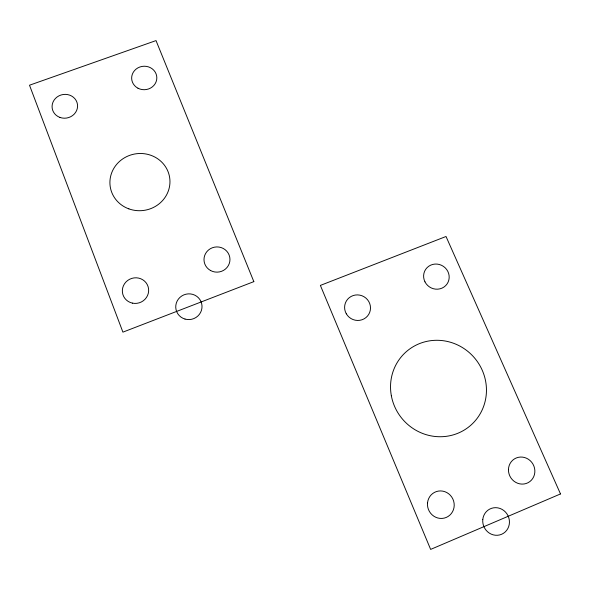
<?xml version="1.0" encoding="UTF-8"?>
<svg xmlns="http://www.w3.org/2000/svg" width="590" height="590" viewBox="0 0 590 590"><rect width="100%" height="100%" fill="white"/><g stroke="black" fill="none" stroke-linecap="round" stroke-linejoin="round"><path stroke-width="0.89" d="M560.5 493.941L430.641 549.408L320.377 285.413L446.025 236.494L560.5 493.941M253.84 281.637L122.912 332.141L29.5 85.211L156.026 40.592L253.84 281.637M128.886 208.875A30.068 28.585 -8.9 0 0 169.64 177.472A30.068 28.585 -8.9 0 0 121.267 159.964A30.068 28.585 -8.9 0 0 128.886 208.875M132.403 303.127A13.209 12.766 -19.4 0 0 148.127 286.733A13.209 12.766 -19.4 0 0 125.98 281.961A13.209 12.766 -19.4 0 0 132.403 303.127M59.922 117.417A12.788 11.896 -10.7 0 0 77.474 104.437A12.788 11.896 -10.7 0 0 57.075 97.011A12.788 11.896 -10.7 0 0 59.922 117.417M137.964 88.212A12.596 11.741 -4 0 0 156.829 77.836A12.596 11.741 -4 0 0 137.92 67.872A12.596 11.741 -4 0 0 137.964 88.212M210.667 270.581A12.987 12.611 -3.9 0 0 229.96 259.276A12.987 12.611 -3.9 0 0 210.306 248.737A12.987 12.611 -3.9 0 0 210.667 270.581M185.009 319.065A13.157 12.847 -14.6 0 0 201.692 303.71A13.157 12.847 -14.6 0 0 179.935 297.397A13.157 12.847 -14.6 0 0 185.009 319.065M427.536 502.805A13.85 13.29 66.7 0 0 446.247 517.437A13.85 13.29 66.7 0 0 448.732 493.823A13.85 13.29 66.7 0 0 427.536 502.805M346.308 313.784A13.032 12.707 29 0 0 368.743 314.345A13.032 12.707 29 0 0 357.599 294.897A13.032 12.707 29 0 0 346.308 313.784M424.955 281.814A12.95 12.42 33.3 0 0 447.073 283.952A12.95 12.42 33.3 0 0 437.161 264.099A12.95 12.42 33.3 0 0 424.955 281.814M508.455 469.662A13.725 13.017 58.7 0 0 528.043 482.716A13.725 13.017 58.7 0 0 528.485 459.322A13.725 13.017 58.7 0 0 508.455 469.662M482.782 519.606A13.946 13.238 64.9 0 0 501.625 534.282A13.946 13.238 64.9 0 0 503.853 510.571A13.946 13.238 64.9 0 0 482.782 519.606M391.34 395.706A48.918 47.259 49.6 0 0 469.662 426.216A48.918 47.259 49.6 0 0 454.477 343.616A48.918 47.259 49.6 0 0 391.34 395.706"/></g></svg>
